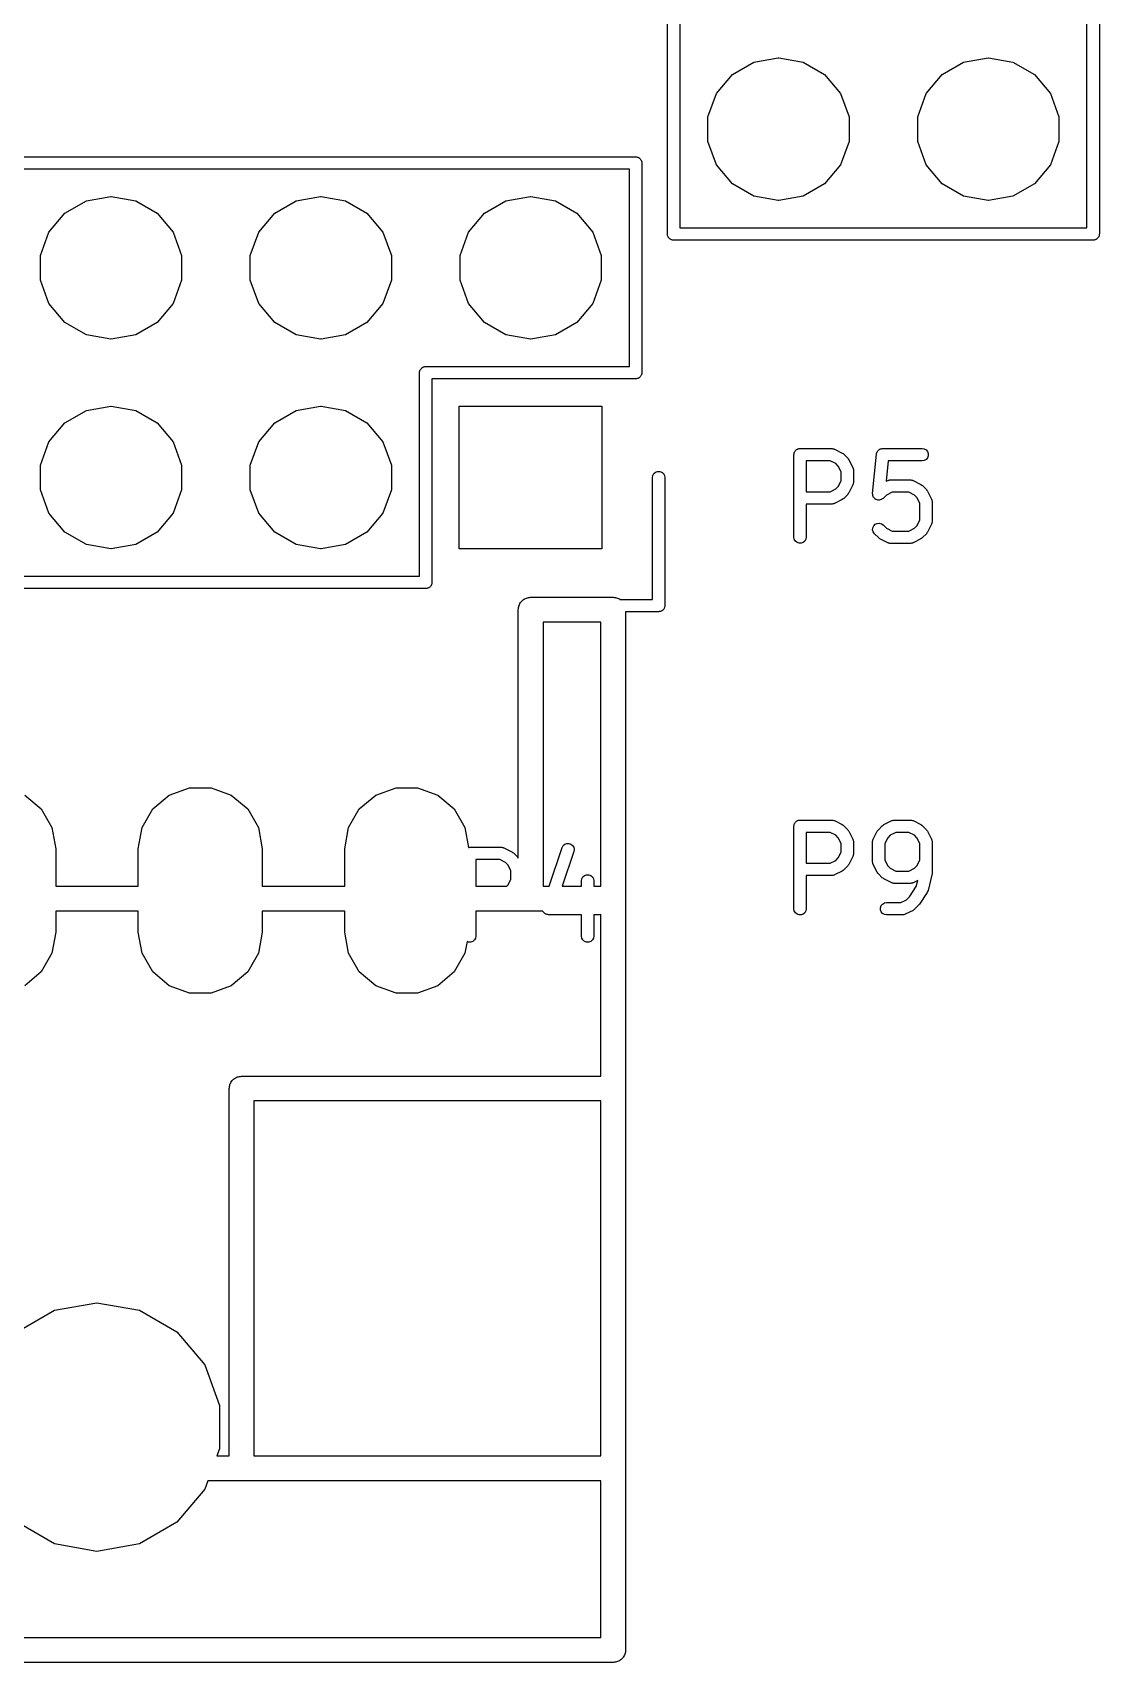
# Model space of a CAD drawing. Extents: x -2.2 to 75.9, y -81.1 to 9.2.
# Drawn here: x 62.97 to 75.89, y -78.35 to -58.61 of the extents above; entities that cross this region are included whole.
import ezdxf

# ---------------------------------------------------------------- set-up
doc = ezdxf.new("R2010")
doc.units = 0
doc.header["$MEASUREMENT"] = 0
doc.layers.add('BLACK', color=7, linetype='CONTINUOUS')

msp = doc.modelspace()

# ---------------------------------------------------------------- linework, layer by layer
at = {"layer": 'Black'}
for p, q in [((75.735, -60.975), (75.735, -40.805)), ((75.885, -40.73), (75.885, -61.05)), ((70.805, -43.345), (70.805, -60.975)), ((70.655, -61.05), (70.655, -55.7424)), ((71.4416, -59.1184), (71.7013, -58.9685)), ((71.7013, -58.9685), (71.9967, -58.9164)), ((71.9967, -58.9164), (72.0033, -58.9164)), ((72.0033, -58.9164), (72.2987, -58.9685)), ((72.2987, -58.9685), (72.5584, -59.1184)), ((73.9816, -59.1184), (74.2413, -58.9685)), ((74.2413, -58.9685), (74.5367, -58.9164)), ((74.5367, -58.9164), (74.5433, -58.9164)), ((74.5433, -58.9164), (74.8387, -58.9685)), ((74.8387, -58.9685), (75.0984, -59.1184)), ((71.2488, -59.3482), (71.4416, -59.1184)), ((72.5584, -59.1184), (72.7512, -59.3482)), ((73.7888, -59.3482), (73.9816, -59.1184)), ((75.0984, -59.1184), (75.2912, -59.3482)), ((71.1462, -59.63), (71.2488, -59.3482)), ((72.7512, -59.3482), (72.8538, -59.63)), ((73.6862, -59.63), (73.7888, -59.3482)), ((75.2912, -59.3482), (75.3938, -59.63)), ((71.1462, -59.93), (71.1462, -59.63)), ((72.8538, -59.63), (72.8538, -59.93)), ((73.6862, -59.93), (73.6862, -59.63)), ((75.3938, -59.63), (75.3938, -59.93)), ((71.2488, -60.2118), (71.1462, -59.93)), ((72.8538, -59.93), (72.7512, -60.2118)), ((73.7888, -60.2118), (73.6862, -59.93)), ((75.3938, -59.93), (75.2912, -60.2118)), ((55.4928, -60.115), (70.27, -60.115)), ((70.27, -60.115), (70.2765, -60.1161)), ((70.2765, -60.1161), (70.283, -60.1161)), ((70.283, -60.1161), (70.2892, -60.1184)), ((70.2892, -60.1184), (70.2957, -60.1195)), ((70.2957, -60.1195), (70.3013, -60.1228)), ((70.3013, -60.1228), (70.3075, -60.125)), ((70.3075, -60.125), (70.3125, -60.1293)), ((70.3125, -60.1293), (70.3182, -60.1325)), ((70.3182, -60.1325), (70.3224, -60.1376)), ((70.3224, -60.1376), (70.3275, -60.1418)), ((70.3275, -60.1418), (70.3307, -60.1475)), ((70.3307, -60.1475), (70.335, -60.1525)), ((70.335, -60.1525), (70.3372, -60.1587)), ((70.3372, -60.1587), (70.3405, -60.1643)), ((70.3405, -60.1643), (70.3416, -60.1708)), ((70.3416, -60.1708), (70.3439, -60.177)), ((70.3439, -60.177), (70.3439, -60.1835)), ((70.3439, -60.1835), (70.345, -60.19)), ((70.345, -60.19), (70.345, -62.73)), ((70.195, -60.265), (55.6062, -60.265)), ((70.195, -62.655), (70.195, -60.265)), ((71.4416, -60.4416), (71.2488, -60.2118)), ((72.7512, -60.2118), (72.5584, -60.4416)), ((73.9816, -60.4416), (73.7888, -60.2118)), ((75.2912, -60.2118), (75.0984, -60.4416)), ((63.6213, -60.6485), (63.9167, -60.5964)), ((63.9167, -60.5964), (63.9233, -60.5964)), ((63.9233, -60.5964), (64.2187, -60.6485)), ((66.1613, -60.6485), (66.4567, -60.5964)), ((66.4567, -60.5964), (66.4633, -60.5964)), ((66.4633, -60.5964), (66.7587, -60.6485)), ((68.7013, -60.6485), (68.9967, -60.5964)), ((68.9967, -60.5964), (69.0033, -60.5964)), ((69.0033, -60.5964), (69.2987, -60.6485)), ((71.7013, -60.5915), (71.4416, -60.4416)), ((71.9967, -60.6436), (71.7013, -60.5915)), ((72.2987, -60.5915), (72.0033, -60.6436)), ((72.5584, -60.4416), (72.2987, -60.5915)), ((74.2413, -60.5915), (73.9816, -60.4416)), ((74.5367, -60.6436), (74.2413, -60.5915)), ((74.8387, -60.5915), (74.5433, -60.6436)), ((75.0984, -60.4416), (74.8387, -60.5915)), ((63.3616, -60.7984), (63.6213, -60.6485)), ((64.2187, -60.6485), (64.4784, -60.7984)), ((65.9016, -60.7984), (66.1613, -60.6485)), ((66.7587, -60.6485), (67.0184, -60.7984)), ((68.4416, -60.7984), (68.7013, -60.6485)), ((69.2987, -60.6485), (69.5584, -60.7984)), ((72.0033, -60.6436), (71.9967, -60.6436)), ((74.5433, -60.6436), (74.5367, -60.6436)), ((63.1688, -61.0282), (63.3616, -60.7984)), ((64.4784, -60.7984), (64.6712, -61.0282)), ((65.7088, -61.0282), (65.9016, -60.7984)), ((67.0184, -60.7984), (67.2112, -61.0282)), ((68.2488, -61.0282), (68.4416, -60.7984)), ((69.5584, -60.7984), (69.7512, -61.0282)), ((70.805, -60.975), (75.735, -60.975)), ((63.0662, -61.31), (63.1688, -61.0282)), ((64.6712, -61.0282), (64.7738, -61.31)), ((65.6062, -61.31), (65.7088, -61.0282)), ((67.2112, -61.0282), (67.3138, -61.31)), ((68.1462, -61.31), (68.2488, -61.0282)), ((69.7512, -61.0282), (69.8538, -61.31)), ((70.6561, -61.0565), (70.655, -61.05)), ((70.6561, -61.063), (70.6561, -61.0565)), ((70.6584, -61.0692), (70.6561, -61.063)), ((70.6595, -61.0757), (70.6584, -61.0692)), ((70.6628, -61.0813), (70.6595, -61.0757)), ((70.665, -61.0875), (70.6628, -61.0813)), ((70.6693, -61.0925), (70.665, -61.0875)), ((70.6725, -61.0982), (70.6693, -61.0925)), ((70.6776, -61.1024), (70.6725, -61.0982)), ((70.6818, -61.1075), (70.6776, -61.1024)), ((70.6875, -61.1107), (70.6818, -61.1075)), ((70.6925, -61.115), (70.6875, -61.1107)), ((70.6987, -61.1172), (70.6925, -61.115)), ((70.7043, -61.1205), (70.6987, -61.1172)), ((70.7108, -61.1216), (70.7043, -61.1205)), ((70.717, -61.1239), (70.7108, -61.1216)), ((70.7235, -61.1239), (70.717, -61.1239)), ((70.73, -61.125), (70.7235, -61.1239)), ((75.81, -61.125), (70.73, -61.125)), ((75.8165, -61.1239), (75.81, -61.125)), ((75.823, -61.1239), (75.8165, -61.1239)), ((75.8292, -61.1216), (75.823, -61.1239)), ((75.8357, -61.1205), (75.8292, -61.1216)), ((75.8413, -61.1172), (75.8357, -61.1205)), ((75.8475, -61.115), (75.8413, -61.1172)), ((75.8525, -61.1107), (75.8475, -61.115)), ((75.8582, -61.1075), (75.8525, -61.1107)), ((75.8624, -61.1024), (75.8582, -61.1075)), ((75.8675, -61.0982), (75.8624, -61.1024)), ((75.8707, -61.0925), (75.8675, -61.0982)), ((75.875, -61.0875), (75.8707, -61.0925)), ((75.8772, -61.0813), (75.875, -61.0875)), ((75.8805, -61.0757), (75.8772, -61.0813)), ((75.8816, -61.0692), (75.8805, -61.0757)), ((75.8839, -61.063), (75.8816, -61.0692)), ((75.885, -61.05), (75.8839, -61.0565)), ((75.8839, -61.0565), (75.8839, -61.063)), ((63.0662, -61.61), (63.0662, -61.31)), ((64.7738, -61.31), (64.7738, -61.61)), ((65.6062, -61.61), (65.6062, -61.31)), ((67.3138, -61.31), (67.3138, -61.61)), ((68.1462, -61.61), (68.1462, -61.31)), ((69.8538, -61.31), (69.8538, -61.61)), ((63.1688, -61.8918), (63.0662, -61.61)), ((64.7738, -61.61), (64.6712, -61.8918)), ((65.7088, -61.8918), (65.6062, -61.61)), ((67.3138, -61.61), (67.2112, -61.8918)), ((68.2488, -61.8918), (68.1462, -61.61)), ((69.8538, -61.61), (69.7512, -61.8918)), ((63.3616, -62.1216), (63.1688, -61.8918)), ((64.6712, -61.8918), (64.4784, -62.1216)), ((65.9016, -62.1216), (65.7088, -61.8918)), ((67.2112, -61.8918), (67.0184, -62.1216)), ((68.4416, -62.1216), (68.2488, -61.8918)), ((69.7512, -61.8918), (69.5584, -62.1216)), ((63.6213, -62.2715), (63.3616, -62.1216)), ((64.4784, -62.1216), (64.2187, -62.2715)), ((66.1613, -62.2715), (65.9016, -62.1216)), ((67.0184, -62.1216), (66.7587, -62.2715)), ((68.7013, -62.2715), (68.4416, -62.1216)), ((69.5584, -62.1216), (69.2987, -62.2715)), ((63.9167, -62.3236), (63.6213, -62.2715)), ((63.9233, -62.3236), (63.9167, -62.3236)), ((64.2187, -62.2715), (63.9233, -62.3236)), ((66.4567, -62.3236), (66.1613, -62.2715)), ((66.4633, -62.3236), (66.4567, -62.3236)), ((66.7587, -62.2715), (66.4633, -62.3236)), ((68.9967, -62.3236), (68.7013, -62.2715)), ((69.0033, -62.3236), (68.9967, -62.3236)), ((69.2987, -62.2715), (69.0033, -62.3236)), ((67.655, -62.73), (67.6561, -62.7235)), ((67.655, -65.195), (67.655, -62.73)), ((67.6561, -62.717), (67.6584, -62.7108)), ((67.6561, -62.7235), (67.6561, -62.717)), ((67.6584, -62.7108), (67.6595, -62.7043)), ((67.6595, -62.7043), (67.6628, -62.6987)), ((67.6628, -62.6987), (67.665, -62.6925)), ((67.665, -62.6925), (67.6693, -62.6875)), ((67.6693, -62.6875), (67.6725, -62.6818)), ((67.6725, -62.6818), (67.6776, -62.6776)), ((67.6776, -62.6776), (67.6818, -62.6725)), ((67.6818, -62.6725), (67.6875, -62.6693)), ((67.6875, -62.6693), (67.6925, -62.665)), ((67.6925, -62.665), (67.6987, -62.6628)), ((67.6987, -62.6628), (67.7043, -62.6595)), ((67.7043, -62.6595), (67.7108, -62.6584)), ((67.7108, -62.6584), (67.717, -62.6561)), ((67.717, -62.6561), (67.7235, -62.6561)), ((67.7235, -62.6561), (67.73, -62.655)), ((67.73, -62.655), (70.195, -62.655)), ((70.335, -62.7675), (70.3307, -62.7725)), ((70.3372, -62.7613), (70.335, -62.7675)), ((70.3405, -62.7557), (70.3372, -62.7613)), ((70.3416, -62.7492), (70.3405, -62.7557)), ((70.3439, -62.743), (70.3416, -62.7492)), ((70.345, -62.73), (70.3439, -62.7365)), ((70.3439, -62.7365), (70.3439, -62.743)), ((70.27, -62.805), (67.805, -62.805)), ((67.805, -62.805), (67.805, -65.27)), ((70.2765, -62.8039), (70.27, -62.805)), ((70.283, -62.8039), (70.2765, -62.8039)), ((70.2892, -62.8016), (70.283, -62.8039)), ((70.2957, -62.8005), (70.2892, -62.8016)), ((70.3013, -62.7972), (70.2957, -62.8005)), ((70.3075, -62.795), (70.3013, -62.7972)), ((70.3125, -62.7907), (70.3075, -62.795)), ((70.3182, -62.7875), (70.3125, -62.7907)), ((70.3224, -62.7824), (70.3182, -62.7875)), ((70.3275, -62.7782), (70.3224, -62.7824)), ((70.3307, -62.7725), (70.3275, -62.7782)), ((63.6213, -63.1885), (63.9167, -63.1364)), ((63.9167, -63.1364), (63.9233, -63.1364)), ((63.9233, -63.1364), (64.2187, -63.1885)), ((66.1613, -63.1885), (66.4567, -63.1364)), ((66.4567, -63.1364), (66.4633, -63.1364)), ((66.4633, -63.1364), (66.7587, -63.1885)), ((68.1364, -64.8636), (68.1364, -63.1364)), ((68.1364, -63.1364), (69.8636, -63.1364)), ((69.8636, -63.1364), (69.8636, -64.8636)), ((63.1688, -63.5682), (63.3616, -63.3384)), ((63.3616, -63.3384), (63.6213, -63.1885)), ((64.2187, -63.1885), (64.4784, -63.3384)), ((64.4784, -63.3384), (64.6712, -63.5682)), ((65.7088, -63.5682), (65.9016, -63.3384)), ((65.9016, -63.3384), (66.1613, -63.1885)), ((66.7587, -63.1885), (67.0184, -63.3384)), ((67.0184, -63.3384), (67.2112, -63.5682)), ((63.0662, -63.85), (63.1688, -63.5682)), ((64.6712, -63.5682), (64.7738, -63.85)), ((65.6062, -63.85), (65.7088, -63.5682)), ((67.2112, -63.5682), (67.3138, -63.85)), ((72.1869, -63.7224), (72.188, -63.7159)), ((72.1869, -64.7224), (72.1869, -63.7224)), ((72.188, -63.7094), (72.1903, -63.7032)), ((72.188, -63.7159), (72.188, -63.7094)), ((72.1903, -63.7032), (72.1914, -63.6967)), ((72.1914, -63.6967), (72.1947, -63.691)), ((72.1947, -63.691), (72.197, -63.6849)), ((72.197, -63.6849), (72.2012, -63.6799)), ((72.2012, -63.6799), (72.2045, -63.6742)), ((72.2045, -63.6742), (72.2095, -63.67)), ((72.2095, -63.67), (72.2137, -63.6649)), ((72.2137, -63.6649), (72.2194, -63.6616)), ((72.2194, -63.6616), (72.2244, -63.6574)), ((72.2244, -63.6574), (72.2306, -63.6552)), ((72.2306, -63.6552), (72.2363, -63.6519)), ((72.2363, -63.6519), (72.2427, -63.6508)), ((72.2427, -63.6508), (72.2489, -63.6485)), ((72.2489, -63.6485), (72.2554, -63.6485)), ((72.2554, -63.6485), (72.2619, -63.6474)), ((72.2619, -63.6474), (72.6429, -63.6474)), ((72.6429, -63.6474), (72.6471, -63.6481)), ((72.6471, -63.6481), (72.6514, -63.6479)), ((72.6514, -63.6479), (72.6599, -63.6504)), ((72.6599, -63.6504), (72.6685, -63.6519)), ((72.6685, -63.6519), (72.6723, -63.6541)), ((72.6723, -63.6541), (72.6764, -63.6553)), ((72.6764, -63.6553), (72.7716, -63.7029)), ((72.7716, -63.7029), (72.7813, -63.7101)), ((72.7813, -63.7101), (72.7911, -63.717)), ((72.7911, -63.717), (72.8387, -63.7646)), ((73.1397, -64.1911), (73.1873, -63.7149)), ((73.1873, -63.7149), (73.188, -63.7122)), ((73.188, -63.7094), (73.1916, -63.6997)), ((73.188, -63.7122), (73.188, -63.7094)), ((73.1916, -63.6997), (73.1943, -63.6898)), ((73.1943, -63.6898), (73.196, -63.6875)), ((73.196, -63.6875), (73.197, -63.6849)), ((73.197, -63.6849), (73.2035, -63.677)), ((73.2035, -63.677), (73.2095, -63.6687)), ((73.2095, -63.6687), (73.2119, -63.6671)), ((73.2119, -63.6671), (73.2137, -63.6649)), ((73.2137, -63.6649), (73.2226, -63.6598)), ((73.2226, -63.6598), (73.2311, -63.654)), ((73.2311, -63.654), (73.2338, -63.6533)), ((73.2338, -63.6533), (73.2363, -63.6519)), ((73.2363, -63.6519), (73.2464, -63.6501)), ((73.2464, -63.6501), (73.2563, -63.6476)), ((73.2563, -63.6476), (73.2591, -63.6479)), ((73.2591, -63.6479), (73.2619, -63.6474)), ((73.2619, -63.6474), (73.7381, -63.6474)), ((73.7381, -63.6474), (73.7637, -63.6519)), ((73.7637, -63.6519), (73.7863, -63.6649)), ((73.7863, -63.6649), (73.803, -63.6849)), ((73.803, -63.6849), (73.812, -63.7094)), ((73.812, -63.7354), (73.803, -63.7599)), ((73.812, -63.7094), (73.812, -63.7354)), ((63.0662, -64.15), (63.0662, -63.85)), ((64.7738, -63.85), (64.7738, -64.15)), ((65.6062, -64.15), (65.6062, -63.85)), ((67.3138, -63.85), (67.3138, -64.15)), ((70.4795, -63.9743), (70.4925, -63.9518)), ((70.4925, -63.9518), (70.5125, -63.935)), ((70.5125, -63.935), (70.537, -63.9261)), ((70.537, -63.9261), (70.563, -63.9261)), ((70.563, -63.9261), (70.5875, -63.935)), ((70.5875, -63.935), (70.6075, -63.9518)), ((70.6075, -63.9518), (70.6205, -63.9743)), ((72.3369, -63.7974), (72.3369, -64.1712)), ((72.6252, -63.7974), (72.3369, -63.7974)), ((72.6937, -63.8316), (72.6252, -63.7974)), ((72.7241, -63.862), (72.6937, -63.8316)), ((72.7583, -63.9306), (72.7241, -63.862)), ((72.7583, -64.038), (72.7583, -63.9306)), ((72.8387, -63.7646), (72.8456, -63.7744)), ((72.8456, -63.7744), (72.8528, -63.7841)), ((72.8528, -63.7841), (72.9004, -63.8793)), ((72.9004, -63.8793), (72.9016, -63.8835)), ((72.9016, -63.8835), (72.9038, -63.8872)), ((72.9038, -63.8872), (72.9053, -63.8959)), ((72.9053, -63.8959), (72.9078, -63.9043)), ((72.9078, -63.9043), (72.9076, -63.9086)), ((72.9076, -63.9086), (72.9083, -63.9129)), ((72.9083, -63.9129), (72.9083, -64.0557)), ((73.3298, -63.7974), (73.305, -64.0456)), ((73.7381, -63.7974), (73.3298, -63.7974)), ((73.7637, -63.7929), (73.7381, -63.7974)), ((73.7863, -63.7798), (73.7637, -63.7929)), ((73.803, -63.7599), (73.7863, -63.7798)), ((63.1688, -64.4318), (63.0662, -64.15)), ((64.7738, -64.15), (64.6712, -64.4318)), ((65.7088, -64.4318), (65.6062, -64.15)), ((67.3138, -64.15), (67.2112, -64.4318)), ((70.475, -64), (70.4795, -63.9743)), ((70.475, -65.475), (70.475, -64)), ((70.6205, -63.9743), (70.625, -64)), ((70.625, -64), (70.625, -65.55)), ((72.6252, -64.1712), (72.6937, -64.1369)), ((72.6937, -64.1369), (72.7241, -64.1065)), ((72.7241, -64.1065), (72.7583, -64.038)), ((72.9004, -64.0893), (72.8528, -64.1845)), ((72.9016, -64.0851), (72.9004, -64.0893)), ((72.9038, -64.0814), (72.9016, -64.0851)), ((72.9053, -64.0727), (72.9038, -64.0814)), ((72.9078, -64.0643), (72.9053, -64.0727)), ((72.9083, -64.0557), (72.9076, -64.06)), ((72.9076, -64.06), (72.9078, -64.0643)), ((73.305, -64.0456), (73.3236, -64.0363)), ((73.3236, -64.0363), (73.3277, -64.035)), ((73.3277, -64.035), (73.3315, -64.0329)), ((73.3315, -64.0329), (73.3401, -64.0313)), ((73.3401, -64.0313), (73.3486, -64.0288)), ((73.3486, -64.0288), (73.3529, -64.0291)), ((73.3529, -64.0291), (73.3571, -64.0283)), ((73.3571, -64.0283), (73.5952, -64.0283)), ((73.5952, -64.0283), (73.5995, -64.0291)), ((73.5995, -64.0291), (73.6038, -64.0288)), ((73.6038, -64.0288), (73.6122, -64.0313)), ((73.6122, -64.0313), (73.6209, -64.0329)), ((73.6209, -64.0329), (73.6246, -64.035)), ((73.6246, -64.035), (73.6288, -64.0363)), ((73.6288, -64.0363), (73.724, -64.0839)), ((73.724, -64.0839), (73.7337, -64.091)), ((73.7337, -64.091), (73.7435, -64.0979)), ((73.7435, -64.0979), (73.7911, -64.1455)), ((73.7911, -64.1455), (73.798, -64.1554)), ((72.3369, -64.1712), (72.6252, -64.1712)), ((72.6429, -64.3212), (72.3369, -64.3212)), ((72.3369, -64.3212), (72.3369, -64.7224)), ((72.6471, -64.3204), (72.6429, -64.3212)), ((72.6514, -64.3207), (72.6471, -64.3204)), ((72.6599, -64.3182), (72.6514, -64.3207)), ((72.6685, -64.3167), (72.6599, -64.3182)), ((72.6723, -64.3145), (72.6685, -64.3167)), ((72.6764, -64.3133), (72.6723, -64.3145)), ((72.7716, -64.2657), (72.6764, -64.3133)), ((72.7813, -64.2585), (72.7716, -64.2657)), ((72.7911, -64.2516), (72.7813, -64.2585)), ((72.8387, -64.204), (72.7911, -64.2516)), ((72.8456, -64.1942), (72.8387, -64.204)), ((72.8528, -64.1845), (72.8456, -64.1942)), ((73.1396, -64.192), (73.1397, -64.1916)), ((73.1407, -64.2045), (73.1396, -64.192)), ((73.1397, -64.1916), (73.1397, -64.1911)), ((73.1416, -64.2171), (73.1407, -64.2045)), ((73.1418, -64.2175), (73.1416, -64.2171)), ((73.1418, -64.218), (73.1418, -64.2175)), ((73.1472, -64.2294), (73.1418, -64.218)), ((73.1523, -64.2408), (73.1472, -64.2294)), ((73.1526, -64.2412), (73.1523, -64.2408)), ((73.1528, -64.2416), (73.1526, -64.2412)), ((73.1618, -64.2505), (73.1528, -64.2416)), ((73.1705, -64.2595), (73.1618, -64.2505)), ((73.1709, -64.2597), (73.1705, -64.2595)), ((73.1713, -64.26), (73.1709, -64.2597)), ((73.1826, -64.2653), (73.1713, -64.26)), ((73.194, -64.2708), (73.1826, -64.2653)), ((73.1944, -64.2708), (73.194, -64.2708)), ((73.1949, -64.271), (73.1944, -64.2708)), ((73.2074, -64.2721), (73.1949, -64.271)), ((73.2199, -64.2734), (73.2074, -64.2721)), ((73.2204, -64.2732), (73.2199, -64.2734)), ((73.2208, -64.2733), (73.2204, -64.2732)), ((73.2329, -64.27), (73.2208, -64.2733)), ((73.2451, -64.2669), (73.2329, -64.27)), ((73.2455, -64.2667), (73.2451, -64.2669)), ((73.246, -64.2665), (73.2455, -64.2667)), ((73.2563, -64.2593), (73.246, -64.2665)), ((73.2667, -64.2523), (73.2563, -64.2593)), ((73.2669, -64.2519), (73.2667, -64.2523)), ((73.2673, -64.2516), (73.2669, -64.2519)), ((73.3063, -64.2126), (73.2673, -64.2516)), ((73.3748, -64.1783), (73.3063, -64.2126)), ((73.5775, -64.1783), (73.3748, -64.1783)), ((73.6461, -64.2126), (73.5775, -64.1783)), ((73.6765, -64.243), (73.6461, -64.2126)), ((73.7107, -64.3115), (73.6765, -64.243)), ((73.7107, -64.5142), (73.7107, -64.3115)), ((73.798, -64.1554), (73.8052, -64.165)), ((73.8052, -64.165), (73.8528, -64.2603)), ((73.8528, -64.2603), (73.854, -64.2644)), ((73.854, -64.2644), (73.8562, -64.2682)), ((73.8562, -64.2682), (73.8577, -64.2768)), ((73.8577, -64.2768), (73.8602, -64.2852)), ((73.8602, -64.2852), (73.86, -64.2896)), ((73.86, -64.2896), (73.8607, -64.2938)), ((73.8607, -64.2938), (73.8607, -64.5319)), ((63.3616, -64.6616), (63.1688, -64.4318)), ((64.6712, -64.4318), (64.4784, -64.6616)), ((65.9016, -64.6616), (65.7088, -64.4318)), ((67.2112, -64.4318), (67.0184, -64.6616)), ((73.6765, -64.5827), (73.7107, -64.5142)), ((73.8602, -64.5405), (73.8577, -64.5489)), ((73.8607, -64.5319), (73.86, -64.5362)), ((73.86, -64.5362), (73.8602, -64.5405)), ((63.6213, -64.8115), (63.3616, -64.6616)), ((64.4784, -64.6616), (64.2187, -64.8115)), ((66.1613, -64.8115), (65.9016, -64.6616)), ((67.0184, -64.6616), (66.7587, -64.8115)), ((72.1914, -64.748), (72.1869, -64.7224)), ((72.3369, -64.7224), (72.3324, -64.748)), ((73.1396, -64.6337), (73.1418, -64.6077)), ((73.1463, -64.6588), (73.1396, -64.6337)), ((73.1418, -64.6077), (73.1528, -64.5841)), ((73.1613, -64.6802), (73.1463, -64.6588)), ((73.1528, -64.5841), (73.1713, -64.5657)), ((73.2089, -64.7278), (73.1613, -64.6802)), ((73.1713, -64.5657), (73.1949, -64.5547)), ((73.1949, -64.5547), (73.2208, -64.5524)), ((73.2187, -64.7347), (73.2089, -64.7278)), ((73.2284, -64.7418), (73.2187, -64.7347)), ((73.2208, -64.5524), (73.246, -64.5592)), ((73.3236, -64.7895), (73.2284, -64.7418)), ((73.246, -64.5592), (73.2673, -64.5741)), ((73.2673, -64.5741), (73.3063, -64.6131)), ((73.3063, -64.6131), (73.3748, -64.6474)), ((73.3748, -64.6474), (73.5775, -64.6474)), ((73.5775, -64.6474), (73.6461, -64.6131)), ((73.724, -64.7418), (73.6288, -64.7895)), ((73.6461, -64.6131), (73.6765, -64.5827)), ((73.7337, -64.7347), (73.724, -64.7418)), ((73.7435, -64.7278), (73.7337, -64.7347)), ((73.7911, -64.6802), (73.7435, -64.7278)), ((73.798, -64.6703), (73.7911, -64.6802)), ((73.8052, -64.6607), (73.798, -64.6703)), ((73.8528, -64.5654), (73.8052, -64.6607)), ((73.854, -64.5613), (73.8528, -64.5654)), ((73.8562, -64.5576), (73.854, -64.5613)), ((73.8577, -64.5489), (73.8562, -64.5576)), ((63.9167, -64.8636), (63.6213, -64.8115)), ((63.9233, -64.8636), (63.9167, -64.8636)), ((64.2187, -64.8115), (63.9233, -64.8636)), ((66.4567, -64.8636), (66.1613, -64.8115)), ((66.4633, -64.8636), (66.4567, -64.8636)), ((66.7587, -64.8115), (66.4633, -64.8636)), ((69.8636, -64.8636), (68.1364, -64.8636)), ((72.2045, -64.7706), (72.1914, -64.748)), ((72.2244, -64.7873), (72.2045, -64.7706)), ((72.2489, -64.7962), (72.2244, -64.7873)), ((72.2749, -64.7962), (72.2489, -64.7962)), ((72.2994, -64.7873), (72.2749, -64.7962)), ((72.3194, -64.7706), (72.2994, -64.7873)), ((72.3324, -64.748), (72.3194, -64.7706)), ((73.3277, -64.7907), (73.3236, -64.7895)), ((73.3315, -64.7929), (73.3277, -64.7907)), ((73.3401, -64.7944), (73.3315, -64.7929)), ((73.3486, -64.7969), (73.3401, -64.7944)), ((73.3529, -64.7966), (73.3486, -64.7969)), ((73.3571, -64.7974), (73.3529, -64.7966)), ((73.5952, -64.7974), (73.3571, -64.7974)), ((73.5995, -64.7966), (73.5952, -64.7974)), ((73.6038, -64.7969), (73.5995, -64.7966)), ((73.6122, -64.7944), (73.6038, -64.7969)), ((73.6209, -64.7929), (73.6122, -64.7944)), ((73.6246, -64.7907), (73.6209, -64.7929)), ((73.6288, -64.7895), (73.6246, -64.7907)), ((57.4973, -65.195), (67.655, -65.195)), ((67.7675, -65.335), (67.7613, -65.3372)), ((67.7725, -65.3307), (67.7675, -65.335)), ((67.7782, -65.3275), (67.7725, -65.3307)), ((67.7824, -65.3224), (67.7782, -65.3275)), ((67.7875, -65.3182), (67.7824, -65.3224)), ((67.7907, -65.3125), (67.7875, -65.3182)), ((67.795, -65.3075), (67.7907, -65.3125)), ((67.7972, -65.3013), (67.795, -65.3075)), ((67.8005, -65.2957), (67.7972, -65.3013)), ((67.8016, -65.2892), (67.8005, -65.2957)), ((67.8039, -65.283), (67.8016, -65.2892)), ((67.805, -65.27), (67.8039, -65.2765)), ((67.8039, -65.2765), (67.8039, -65.283)), ((67.73, -65.345), (57.6098, -65.345)), ((67.7365, -65.3439), (67.73, -65.345)), ((67.743, -65.3439), (67.7365, -65.3439)), ((67.7492, -65.3416), (67.743, -65.3439)), ((67.7557, -65.3405), (67.7492, -65.3416)), ((67.7613, -65.3372), (67.7557, -65.3405)), ((68.8656, -65.5373), (68.8701, -65.525)), ((68.8701, -65.525), (68.8785, -65.5149)), ((68.8785, -65.5149), (68.8851, -65.5036)), ((68.8851, -65.5036), (68.8951, -65.4951)), ((68.8951, -65.4951), (68.9036, -65.4851)), ((68.9036, -65.4851), (68.9149, -65.4785)), ((68.9149, -65.4785), (68.925, -65.4701)), ((68.925, -65.4701), (68.9373, -65.4656)), ((68.9373, -65.4656), (68.9487, -65.459)), ((68.9487, -65.459), (68.9616, -65.4568)), ((68.9616, -65.4568), (68.974, -65.4523)), ((68.974, -65.4523), (68.9871, -65.4523)), ((68.9871, -65.4523), (69, -65.45)), ((69, -65.45), (70, -65.45)), ((70, -65.45), (70.0129, -65.4523)), ((70.0129, -65.4523), (70.026, -65.4523)), ((70.026, -65.4523), (70.0384, -65.4568)), ((70.0384, -65.4568), (70.0513, -65.459)), ((70.0513, -65.459), (70.0627, -65.4656)), ((70.0627, -65.4656), (70.075, -65.4701)), ((70.075, -65.4701), (70.0808, -65.475)), ((70.0808, -65.475), (70.475, -65.475)), ((68.85, -65.6), (68.8523, -65.5871)), ((68.85, -68.6103), (68.85, -65.6)), ((68.8523, -65.574), (68.8568, -65.5616)), ((68.8523, -65.5871), (68.8523, -65.574)), ((68.8568, -65.5616), (68.859, -65.5487)), ((68.859, -65.5487), (68.8656, -65.5373)), ((70.55, -65.625), (70.15, -65.625)), ((70.15, -65.625), (70.15, -78.2)), ((70.5565, -65.6239), (70.55, -65.625)), ((70.563, -65.6239), (70.5565, -65.6239)), ((70.5692, -65.6216), (70.563, -65.6239)), ((70.5757, -65.6205), (70.5692, -65.6216)), ((70.5813, -65.6172), (70.5757, -65.6205)), ((70.5875, -65.615), (70.5813, -65.6172)), ((70.5925, -65.6107), (70.5875, -65.615)), ((70.5982, -65.6075), (70.5925, -65.6107)), ((70.6024, -65.6024), (70.5982, -65.6075)), ((70.6075, -65.5982), (70.6024, -65.6024)), ((70.6107, -65.5925), (70.6075, -65.5982)), ((70.615, -65.5875), (70.6107, -65.5925)), ((70.6172, -65.5813), (70.615, -65.5875)), ((70.6205, -65.5757), (70.6172, -65.5813)), ((70.6216, -65.5692), (70.6205, -65.5757)), ((70.6239, -65.563), (70.6216, -65.5692)), ((70.625, -65.55), (70.6239, -65.5565)), ((70.6239, -65.5565), (70.6239, -65.563)), ((69.15, -65.75), (69.15, -68.95)), ((69.85, -65.75), (69.15, -65.75)), ((69.85, -68.95), (69.85, -65.75)), ((62.875, -67.8457), (63.0745, -68.0131)), ((64.4255, -68.0131), (64.625, -67.8457)), ((64.625, -67.8457), (64.8698, -67.7566)), ((64.8698, -67.7566), (65.1302, -67.7566)), ((65.1302, -67.7566), (65.375, -67.8457)), ((65.375, -67.8457), (65.5745, -68.0131)), ((66.9255, -68.0131), (67.125, -67.8457)), ((67.125, -67.8457), (67.3698, -67.7566)), ((67.3698, -67.7566), (67.6302, -67.7566)), ((67.6302, -67.7566), (67.875, -67.8457)), ((67.875, -67.8457), (68.0745, -68.0131)), ((63.0745, -68.0131), (63.2048, -68.2387)), ((64.2952, -68.2387), (64.4255, -68.0131)), ((65.5745, -68.0131), (65.7048, -68.2387)), ((66.7952, -68.2387), (66.9255, -68.0131)), ((68.0745, -68.0131), (68.2048, -68.2387)), ((63.2048, -68.2387), (63.25, -68.4952)), ((64.25, -68.4952), (64.2952, -68.2387)), ((65.7048, -68.2387), (65.75, -68.4952)), ((66.75, -68.4952), (66.7952, -68.2387)), ((68.2048, -68.2387), (68.2472, -68.4791)), ((72.1869, -68.2224), (72.188, -68.2159)), ((72.1869, -69.2224), (72.1869, -68.2224)), ((72.188, -68.2094), (72.1903, -68.2032)), ((72.188, -68.2159), (72.188, -68.2094)), ((72.1903, -68.2032), (72.1914, -68.1967)), ((72.1914, -68.1967), (72.1947, -68.191)), ((72.1947, -68.191), (72.197, -68.1849)), ((72.197, -68.1849), (72.2012, -68.1799)), ((72.2012, -68.1799), (72.2045, -68.1742)), ((72.2045, -68.1742), (72.2095, -68.17)), ((72.2095, -68.17), (72.2137, -68.1649)), ((72.2137, -68.1649), (72.2194, -68.1616)), ((72.2194, -68.1616), (72.2244, -68.1574)), ((72.2244, -68.1574), (72.2306, -68.1552)), ((72.2306, -68.1552), (72.2363, -68.1519)), ((72.2363, -68.1519), (72.2427, -68.1508)), ((72.2427, -68.1508), (72.2489, -68.1485)), ((72.2489, -68.1485), (72.2554, -68.1485)), ((72.2554, -68.1485), (72.2619, -68.1474)), ((72.2619, -68.1474), (72.6429, -68.1474)), ((72.6429, -68.1474), (72.6471, -68.1481)), ((72.6471, -68.1481), (72.6514, -68.1479)), ((72.6514, -68.1479), (72.6599, -68.1504)), ((72.6599, -68.1504), (72.6685, -68.1519)), ((72.6685, -68.1519), (72.6723, -68.1541)), ((72.6723, -68.1541), (72.6764, -68.1553)), ((72.6764, -68.1553), (72.7716, -68.2029)), ((72.7716, -68.2029), (72.7813, -68.2101)), ((72.7813, -68.2101), (72.7911, -68.217)), ((72.7911, -68.217), (72.8387, -68.2646)), ((72.8387, -68.2646), (72.8456, -68.2744)), ((72.8456, -68.2744), (72.8528, -68.2841)), ((72.8528, -68.2841), (72.9004, -68.3793)), ((73.1472, -68.3793), (73.1948, -68.2841)), ((73.1948, -68.2841), (73.202, -68.2744)), ((73.202, -68.2744), (73.2089, -68.2646)), ((73.2089, -68.2646), (73.2565, -68.217)), ((73.2565, -68.217), (73.2663, -68.2101)), ((73.2663, -68.2101), (73.276, -68.2029)), ((73.276, -68.2029), (73.3712, -68.1553)), ((73.3712, -68.1553), (73.3754, -68.1541)), ((73.3754, -68.1541), (73.3791, -68.1519)), ((73.3791, -68.1519), (73.3878, -68.1504)), ((73.3878, -68.1504), (73.3962, -68.1479)), ((73.3962, -68.1479), (73.4005, -68.1481)), ((73.4005, -68.1481), (73.4048, -68.1474)), ((73.4048, -68.1474), (73.5952, -68.1474)), ((73.5952, -68.1474), (73.5995, -68.1481)), ((73.5995, -68.1481), (73.6038, -68.1479)), ((73.6038, -68.1479), (73.6122, -68.1504)), ((73.6122, -68.1504), (73.6209, -68.1519)), ((73.6209, -68.1519), (73.6246, -68.1541)), ((73.6246, -68.1541), (73.6288, -68.1553)), ((73.6288, -68.1553), (73.724, -68.2029)), ((73.724, -68.2029), (73.7337, -68.2101)), ((73.7337, -68.2101), (73.7435, -68.217)), ((73.7435, -68.217), (73.7911, -68.2646)), ((73.7911, -68.2646), (73.798, -68.2744)), ((73.798, -68.2744), (73.8052, -68.2841)), ((73.8052, -68.2841), (73.8528, -68.3793)), ((68.2472, -68.4791), (68.2489, -68.4785)), ((68.2489, -68.4785), (68.2554, -68.4785)), ((68.2554, -68.4785), (68.2619, -68.4774)), ((68.2619, -68.4774), (68.6429, -68.4774)), ((68.6429, -68.4774), (68.6471, -68.4781)), ((68.6471, -68.4781), (68.6514, -68.4779)), ((68.6514, -68.4779), (68.6599, -68.4804)), ((68.6599, -68.4804), (68.6685, -68.4819)), ((68.6685, -68.4819), (68.6723, -68.4841)), ((68.6723, -68.4841), (68.6764, -68.4853)), ((68.6764, -68.4853), (68.7716, -68.5329)), ((69.2249, -68.95), (69.3812, -68.481)), ((69.3812, -68.481), (69.3936, -68.4581)), ((69.3936, -68.4581), (69.4131, -68.4409)), ((69.4131, -68.4409), (69.4373, -68.4313)), ((69.4373, -68.4313), (69.4634, -68.4306)), ((69.4634, -68.4306), (69.4881, -68.4388)), ((69.4881, -68.4388), (69.5085, -68.455)), ((69.5085, -68.455), (69.5221, -68.4772)), ((69.5221, -68.4772), (69.5274, -68.5027)), ((72.3369, -68.2974), (72.3369, -68.6712)), ((72.6252, -68.2974), (72.3369, -68.2974)), ((72.6937, -68.3316), (72.6252, -68.2974)), ((72.7241, -68.362), (72.6937, -68.3316)), ((72.7583, -68.4306), (72.7241, -68.362)), ((72.7583, -68.538), (72.7583, -68.4306)), ((72.9004, -68.3793), (72.9016, -68.3835)), ((72.9016, -68.3835), (72.9038, -68.3872)), ((72.9038, -68.3872), (72.9053, -68.3959)), ((72.9053, -68.3959), (72.9078, -68.4043)), ((72.9078, -68.4043), (72.9076, -68.4086)), ((72.9076, -68.4086), (72.9083, -68.4129)), ((72.9083, -68.4129), (72.9083, -68.5557)), ((73.1393, -68.4129), (73.14, -68.4086)), ((73.1393, -68.651), (73.1393, -68.4129)), ((73.1398, -68.4043), (73.1423, -68.3959)), ((73.14, -68.4086), (73.1398, -68.4043)), ((73.1423, -68.3959), (73.1438, -68.3872)), ((73.1438, -68.3872), (73.146, -68.3835)), ((73.146, -68.3835), (73.1472, -68.3793)), ((73.3235, -68.362), (73.2893, -68.4306)), ((73.2893, -68.4306), (73.2893, -68.6332)), ((73.354, -68.3316), (73.3235, -68.362)), ((73.4225, -68.2974), (73.354, -68.3316)), ((73.5775, -68.2974), (73.4225, -68.2974)), ((73.6461, -68.3316), (73.5775, -68.2974)), ((73.6765, -68.362), (73.6461, -68.3316)), ((73.7107, -68.4306), (73.6765, -68.362)), ((73.7107, -68.6332), (73.7107, -68.4306)), ((73.8528, -68.3793), (73.854, -68.3835)), ((73.854, -68.3835), (73.8562, -68.3872)), ((73.8562, -68.3872), (73.8577, -68.3959)), ((73.8577, -68.3959), (73.8602, -68.4043)), ((73.8602, -68.4043), (73.86, -68.4086)), ((73.86, -68.4086), (73.8607, -68.4129)), ((73.8607, -68.4129), (73.8607, -68.7938)), ((63.25, -68.4952), (63.25, -68.95)), ((64.25, -68.95), (64.25, -68.4952)), ((65.75, -68.4952), (65.75, -68.95)), ((66.75, -68.95), (66.75, -68.4952)), ((68.3369, -68.6274), (68.3369, -68.95)), ((68.6252, -68.6274), (68.3369, -68.6274)), ((68.6937, -68.6616), (68.6252, -68.6274)), ((68.7241, -68.692), (68.6937, -68.6616)), ((68.7583, -68.7606), (68.7241, -68.692)), ((68.7716, -68.5329), (68.7813, -68.5401)), ((68.7813, -68.5401), (68.7911, -68.547)), ((68.7911, -68.547), (68.8387, -68.5946)), ((68.8387, -68.5946), (68.8456, -68.6044)), ((68.8456, -68.6044), (68.85, -68.6103)), ((69.5235, -68.5285), (69.383, -68.95)), ((69.5274, -68.5027), (69.5235, -68.5285)), ((72.3369, -68.6712), (72.6252, -68.6712)), ((72.6252, -68.6712), (72.6937, -68.6369)), ((72.6937, -68.6369), (72.7241, -68.6065)), ((72.7241, -68.6065), (72.7583, -68.538)), ((72.8528, -68.6845), (72.8456, -68.6942)), ((72.9004, -68.5893), (72.8528, -68.6845)), ((72.9016, -68.5851), (72.9004, -68.5893)), ((72.9038, -68.5814), (72.9016, -68.5851)), ((72.9053, -68.5727), (72.9038, -68.5814)), ((72.9078, -68.5643), (72.9053, -68.5727)), ((72.9083, -68.5557), (72.9076, -68.56)), ((72.9076, -68.56), (72.9078, -68.5643)), ((73.14, -68.6552), (73.1393, -68.651)), ((73.1398, -68.6595), (73.14, -68.6552)), ((73.1423, -68.6679), (73.1398, -68.6595)), ((73.1438, -68.6766), (73.1423, -68.6679)), ((73.146, -68.6803), (73.1438, -68.6766)), ((73.1472, -68.6845), (73.146, -68.6803)), ((73.1948, -68.7797), (73.1472, -68.6845)), ((73.2893, -68.6332), (73.3235, -68.7018)), ((73.6765, -68.7018), (73.7107, -68.6332)), ((68.7241, -68.9365), (68.7583, -68.868)), ((68.7583, -68.868), (68.7583, -68.7606)), ((69.6155, -68.8857), (69.62, -68.8601)), ((69.6155, -68.95), (69.6155, -68.8857)), ((69.62, -68.8601), (69.633, -68.8375)), ((69.633, -68.8375), (69.653, -68.8208)), ((69.653, -68.8208), (69.6775, -68.8119)), ((69.6775, -68.8119), (69.7035, -68.8119)), ((69.7035, -68.8119), (69.728, -68.8208)), ((69.728, -68.8208), (69.7479, -68.8375)), ((69.7479, -68.8375), (69.761, -68.8601)), ((69.761, -68.8601), (69.7655, -68.8857)), ((69.7655, -68.8857), (69.7655, -68.95)), ((72.6429, -68.8212), (72.3369, -68.8212)), ((72.3369, -68.8212), (72.3369, -69.2224)), ((72.6471, -68.8204), (72.6429, -68.8212)), ((72.6514, -68.8207), (72.6471, -68.8204)), ((72.6599, -68.8182), (72.6514, -68.8207)), ((72.6685, -68.8167), (72.6599, -68.8182)), ((72.6723, -68.8145), (72.6685, -68.8167)), ((72.6764, -68.8133), (72.6723, -68.8145)), ((72.7716, -68.7657), (72.6764, -68.8133)), ((72.7813, -68.7585), (72.7716, -68.7657)), ((72.7911, -68.7516), (72.7813, -68.7585)), ((72.8387, -68.704), (72.7911, -68.7516)), ((72.8456, -68.6942), (72.8387, -68.704)), ((73.202, -68.7894), (73.1948, -68.7797)), ((73.2089, -68.7992), (73.202, -68.7894)), ((73.2565, -68.8468), (73.2089, -68.7992)), ((73.2663, -68.8537), (73.2565, -68.8468)), ((73.276, -68.8609), (73.2663, -68.8537)), ((73.3712, -68.9085), (73.276, -68.8609)), ((73.3235, -68.7018), (73.354, -68.7322)), ((73.354, -68.7322), (73.4225, -68.7664)), ((73.4225, -68.7664), (73.5775, -68.7664)), ((73.5775, -68.7664), (73.6461, -68.7322)), ((73.687, -68.8794), (73.6288, -68.9085)), ((73.6461, -68.7322), (73.6765, -68.7018)), ((73.6685, -68.9535), (73.687, -68.8794)), ((73.8585, -68.812), (73.8109, -69.0025)), ((73.8591, -68.8028), (73.8585, -68.812)), ((73.8607, -68.7938), (73.8591, -68.8028)), ((63.25, -68.95), (64.25, -68.95)), ((65.75, -68.95), (66.75, -68.95)), ((68.3369, -68.95), (68.7106, -68.95)), ((68.7106, -68.95), (68.7241, -68.9365)), ((69.15, -68.95), (69.2249, -68.95)), ((69.383, -68.95), (69.6155, -68.95)), ((69.7655, -68.95), (69.85, -68.95)), ((73.3754, -68.9097), (73.3712, -68.9085)), ((73.3791, -68.9119), (73.3754, -68.9097)), ((73.3878, -68.9134), (73.3791, -68.9119)), ((73.3962, -68.9159), (73.3878, -68.9134)), ((73.4005, -68.9157), (73.3962, -68.9159)), ((73.4048, -68.9164), (73.4005, -68.9157)), ((73.5952, -68.9164), (73.4048, -68.9164)), ((73.5508, -69.1131), (73.5846, -69.0794)), ((73.5846, -69.0794), (73.6685, -68.9535)), ((73.5995, -68.9157), (73.5952, -68.9164)), ((73.6038, -68.9159), (73.5995, -68.9157)), ((73.6122, -68.9134), (73.6038, -68.9159)), ((73.6209, -68.9119), (73.6122, -68.9134)), ((73.6246, -68.9097), (73.6209, -68.9119)), ((73.6288, -68.9085), (73.6246, -68.9097)), ((73.8005, -69.0259), (73.7053, -69.1687)), ((73.8057, -69.0141), (73.8005, -69.0259)), ((73.8109, -69.0025), (73.8057, -69.0141)), ((64.25, -69.25), (63.25, -69.25)), ((63.25, -69.25), (63.25, -69.5048)), ((64.25, -69.5048), (64.25, -69.25)), ((66.75, -69.25), (65.75, -69.25)), ((65.75, -69.25), (65.75, -69.5048)), ((66.75, -69.5048), (66.75, -69.25)), ((68.3369, -69.25), (68.3369, -69.5524)), ((69.1466, -69.25), (68.3369, -69.25)), ((69.1474, -69.2513), (69.1466, -69.25)), ((69.1493, -69.2565), (69.1474, -69.2513)), ((69.1542, -69.2624), (69.1493, -69.2565)), ((69.1582, -69.2688), (69.1542, -69.2624)), ((69.1625, -69.2723), (69.1582, -69.2688)), ((69.1661, -69.2765), (69.1625, -69.2723)), ((69.1726, -69.2803), (69.1661, -69.2765)), ((69.1786, -69.285), (69.1726, -69.2803)), ((72.1914, -69.248), (72.1869, -69.2224)), ((72.2045, -69.2706), (72.1914, -69.248)), ((72.2244, -69.2873), (72.2045, -69.2706)), ((72.3194, -69.2706), (72.2994, -69.2873)), ((72.3324, -69.248), (72.3194, -69.2706)), ((72.3369, -69.2224), (72.3324, -69.248)), ((73.2357, -69.2094), (73.2446, -69.1849)), ((73.2357, -69.2354), (73.2357, -69.2094)), ((73.2446, -69.2599), (73.2357, -69.2354)), ((73.2446, -69.1849), (73.2613, -69.1649)), ((73.2613, -69.2798), (73.2446, -69.2599)), ((73.2613, -69.1649), (73.2839, -69.1519)), ((73.2839, -69.2929), (73.2613, -69.2798)), ((73.2839, -69.1519), (73.3095, -69.1474)), ((73.3095, -69.1474), (73.4823, -69.1474)), ((73.4823, -69.1474), (73.5508, -69.1131)), ((73.6288, -69.2418), (73.5335, -69.2895)), ((73.6384, -69.2347), (73.6288, -69.2418)), ((73.6483, -69.2278), (73.6384, -69.2347)), ((73.6959, -69.1802), (73.6483, -69.2278)), ((73.7001, -69.1741), (73.6959, -69.1802)), ((73.7053, -69.1687), (73.7001, -69.1741)), ((69.1838, -69.2868), (69.1786, -69.285)), ((69.1886, -69.2895), (69.1838, -69.2868)), ((69.1961, -69.2908), (69.1886, -69.2895)), ((69.2033, -69.2932), (69.1961, -69.2908)), ((69.2088, -69.2931), (69.2033, -69.2932)), ((69.2143, -69.294), (69.2088, -69.2931)), ((69.6155, -69.294), (69.2143, -69.294)), ((69.6155, -69.5524), (69.6155, -69.294)), ((69.8333, -69.294), (69.7655, -69.294)), ((69.7655, -69.294), (69.7655, -69.5524)), ((69.85, -69.2911), (69.8333, -69.294)), ((69.85, -71.25), (69.85, -69.2911)), ((72.2489, -69.2962), (72.2244, -69.2873)), ((72.2749, -69.2962), (72.2489, -69.2962)), ((72.2994, -69.2873), (72.2749, -69.2962)), ((73.3095, -69.2974), (73.2839, -69.2929)), ((73.5, -69.2974), (73.3095, -69.2974)), ((73.5043, -69.2966), (73.5, -69.2974)), ((73.5086, -69.2969), (73.5043, -69.2966)), ((73.517, -69.2944), (73.5086, -69.2969)), ((73.5257, -69.2929), (73.517, -69.2944)), ((73.5294, -69.2907), (73.5257, -69.2929)), ((73.5335, -69.2895), (73.5294, -69.2907)), ((63.25, -69.5048), (63.2048, -69.7613)), ((64.2952, -69.7613), (64.25, -69.5048)), ((65.75, -69.5048), (65.7048, -69.7613)), ((66.7952, -69.7613), (66.75, -69.5048)), ((68.2298, -69.6193), (68.2048, -69.7613)), ((68.2489, -69.6262), (68.2298, -69.6193)), ((68.2749, -69.6262), (68.2489, -69.6262)), ((68.2994, -69.6173), (68.2749, -69.6262)), ((68.3194, -69.6006), (68.2994, -69.6173)), ((68.3324, -69.578), (68.3194, -69.6006)), ((68.3369, -69.5524), (68.3324, -69.578)), ((69.62, -69.578), (69.6155, -69.5524)), ((69.633, -69.6006), (69.62, -69.578)), ((69.653, -69.6173), (69.633, -69.6006)), ((69.6775, -69.6262), (69.653, -69.6173)), ((69.7035, -69.6262), (69.6775, -69.6262)), ((69.728, -69.6173), (69.7035, -69.6262)), ((69.7479, -69.6006), (69.728, -69.6173)), ((69.761, -69.578), (69.7479, -69.6006)), ((69.7655, -69.5524), (69.761, -69.578)), ((63.2048, -69.7613), (63.0745, -69.9869)), ((64.4255, -69.9869), (64.2952, -69.7613)), ((65.7048, -69.7613), (65.5745, -69.9869)), ((66.9255, -69.9869), (66.7952, -69.7613)), ((68.2048, -69.7613), (68.0745, -69.9869)), ((63.0745, -69.9869), (62.875, -70.1543)), ((64.625, -70.1543), (64.4255, -69.9869)), ((65.5745, -69.9869), (65.375, -70.1543)), ((67.125, -70.1543), (66.9255, -69.9869)), ((68.0745, -69.9869), (67.875, -70.1543)), ((64.8698, -70.2434), (64.625, -70.1543)), ((65.1302, -70.2434), (64.8698, -70.2434)), ((65.375, -70.1543), (65.1302, -70.2434)), ((67.3698, -70.2434), (67.125, -70.1543)), ((67.6302, -70.2434), (67.3698, -70.2434)), ((67.875, -70.1543), (67.6302, -70.2434)), ((65.4487, -71.259), (65.4616, -71.2568)), ((65.4616, -71.2568), (65.474, -71.2523)), ((65.474, -71.2523), (65.4871, -71.2523)), ((65.4871, -71.2523), (65.5, -71.25)), ((65.5, -71.25), (69.85, -71.25)), ((65.35, -71.4), (65.3523, -71.3871)), ((65.35, -75.85), (65.35, -71.4)), ((65.3523, -71.374), (65.3568, -71.3616)), ((65.3523, -71.3871), (65.3523, -71.374)), ((65.3568, -71.3616), (65.359, -71.3487)), ((65.359, -71.3487), (65.3656, -71.3373)), ((65.3656, -71.3373), (65.3701, -71.325)), ((65.3701, -71.325), (65.3785, -71.3149)), ((65.3785, -71.3149), (65.3851, -71.3036)), ((65.3851, -71.3036), (65.3951, -71.2951)), ((65.3951, -71.2951), (65.4036, -71.2851)), ((65.4036, -71.2851), (65.4149, -71.2785)), ((65.4149, -71.2785), (65.425, -71.2701)), ((65.425, -71.2701), (65.4373, -71.2656)), ((65.4373, -71.2656), (65.4487, -71.259)), ((65.65, -71.55), (65.65, -75.85)), ((69.85, -71.55), (65.65, -71.55)), ((69.85, -75.85), (69.85, -71.55)), ((63.235, -74.0851), (63.75, -73.9943)), ((63.75, -73.9943), (64.265, -74.0851)), ((62.7821, -74.3465), (63.235, -74.0851)), ((64.265, -74.0851), (64.7179, -74.3465)), ((64.7179, -74.3465), (65.054, -74.7471)), ((65.054, -74.7471), (65.2329, -75.2385)), ((65.2329, -75.2385), (65.2329, -75.7615)), ((65.2329, -75.7615), (65.2006, -75.85)), ((65.2006, -75.85), (65.35, -75.85)), ((65.65, -75.85), (69.85, -75.85)), ((65.0914, -76.15), (65.054, -76.2529)), ((69.85, -76.15), (65.0914, -76.15)), ((69.85, -78.05), (69.85, -76.15)), ((65.054, -76.2529), (64.7179, -76.6535)), ((63.235, -76.9149), (62.7821, -76.6535)), ((64.7179, -76.6535), (64.265, -76.9149)), ((63.75, -77.0057), (63.235, -76.9149)), ((64.265, -76.9149), (63.75, -77.0057)), ((57.65, -78.05), (69.85, -78.05)), ((70, -78.35), (57.5, -78.35)), ((70.0129, -78.3477), (70, -78.35)), ((70.026, -78.3477), (70.0129, -78.3477)), ((70.0384, -78.3432), (70.026, -78.3477)), ((70.0513, -78.341), (70.0384, -78.3432)), ((70.0627, -78.3344), (70.0513, -78.341)), ((70.075, -78.3299), (70.0627, -78.3344)), ((70.0851, -78.3215), (70.075, -78.3299)), ((70.0964, -78.3149), (70.0851, -78.3215)), ((70.1049, -78.3049), (70.0964, -78.3149)), ((70.1149, -78.2964), (70.1049, -78.3049)), ((70.1215, -78.2851), (70.1149, -78.2964)), ((70.1299, -78.275), (70.1215, -78.2851)), ((70.1344, -78.2627), (70.1299, -78.275)), ((70.141, -78.2513), (70.1344, -78.2627)), ((70.1432, -78.2384), (70.141, -78.2513)), ((70.1477, -78.226), (70.1432, -78.2384)), ((70.15, -78.2), (70.1477, -78.2129)), ((70.1477, -78.2129), (70.1477, -78.226))]:
    msp.add_line(p, q, dxfattribs=at)

doc.saveas('drawing.dxf')
